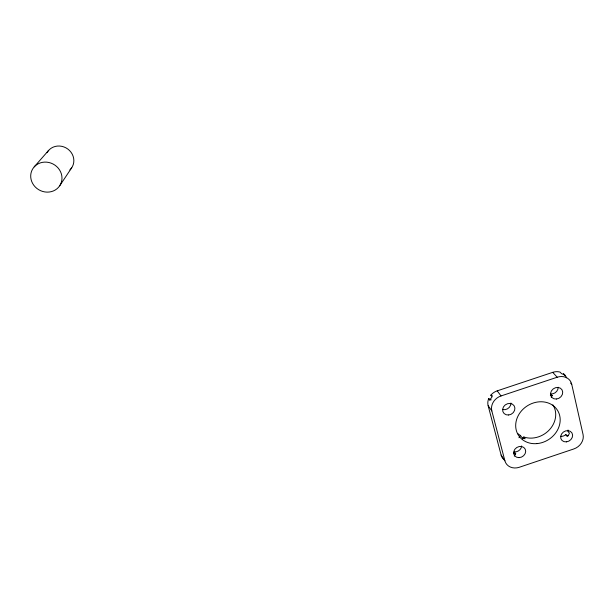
<?xml version="1.0" encoding="UTF-8"?>
<svg xmlns="http://www.w3.org/2000/svg" width="614" height="614" viewBox="0 0 614 614"><rect width="100%" height="100%" fill="white"/><g stroke="black" fill="none" stroke-linecap="round" stroke-linejoin="round"><path stroke-width="0.92" d="M518.953 437.744L520.396 435.433A22.895 19.755 -33.3 0 1 517.587 433.4M513.457 453.424L514.409 451.896A6.178 5.311 -31 0 0 521.662 445.933M522.314 439.294L523.765 436.984A22.895 19.755 -33.3 0 0 549.614 429.585A22.895 19.755 -33.3 0 0 552.876 404.841M514.271 456.087L515.706 453.792L514.409 451.896M551.234 397.212L552.224 395.631L550.758 393.942A6.309 5.465 -35.8 0 0 558.18 387.265M59.696 185.781A15.926 14.721 29.3 0 0 46.718 162.157A15.926 14.721 29.3 0 0 32.603 183.402A15.926 14.721 29.3 0 0 59.696 185.781L71.746 167.699M34.23 166.847L48.698 150.323M570.552 383.036L571.718 384.264L583.062 434.551A12.518 10.615 -34 0 1 573.783 448.964L519.314 467.269A12.487 10.699 -30.6 0 1 504.885 460.792L501.116 455.035L488.138 405.677A12.61 11.044 -32.5 0 1 488.69 398.663L489.918 400.382A12.664 11.083 -32.4 0 1 492.06 396.874L490.824 395.17A12.61 11.044 -32.5 0 1 497.21 390.849L552.7 372.353A12.648 10.952 -36.2 0 1 560.045 372.092L561.564 373.696A12.702 10.991 -36.2 0 1 564.957 375.354L563.429 373.742A12.648 10.952 -36.2 0 1 566.568 377.81M504.885 460.792L491.829 410.943A12.771 11.152 -32.4 0 1 501.024 395.953L557.213 377.219A12.81 11.06 -36.1 0 1 571.718 384.264M490.824 395.17L492.535 395.969M488.69 398.663L491.254 399.86M560.559 436.339A6.194 5.28 -34 0 0 565.724 434.681L568.15 435.817M552.7 372.353L557.213 377.219M565.724 434.681L567.221 436.5A6.217 5.296 -33.9 0 0 569.393 433.116L567.873 431.312A6.194 5.28 -34 0 0 568.042 430.03M497.21 390.849L501.024 395.953M523.765 436.984L525.108 438.818A22.987 19.825 -33.3 0 1 521.731 437.268L520.396 435.433M488.138 405.677L491.829 410.943M504.478 460.039A12.341 10.599 -30.7 0 1 501.116 455.035M510.94 403.037A6.293 5.503 -32.6 0 1 502.797 409.584M515.706 453.792A6.201 5.326 -31 0 1 513.626 453.209M552.224 395.631A6.34 5.48 -35.8 0 1 550.344 395.117M47.025 152.679A14.475 13.454 31.6 0 1 67.908 149.11A14.475 13.454 31.6 0 1 69.896 169.894M566.392 441.865A6.27 5.326 -33.9 0 0 571.941 432.924A6.27 5.326 -33.9 0 0 561.572 433.991A6.27 5.326 -33.9 0 0 566.392 441.865M518.945 457.637A6.255 5.365 -31 0 0 525.208 449.141A6.255 5.365 -31 0 0 514.831 449.302A6.255 5.365 -31 0 0 518.945 457.637M508.645 414.995A6.378 5.557 -32.5 0 0 514.148 405.808A6.378 5.557 -32.5 0 0 503.495 406.859A6.378 5.557 -32.5 0 0 508.645 414.995M556.399 399.031A6.393 5.518 -35.7 0 0 562.017 389.821A6.393 5.518 -35.7 0 0 551.449 390.849A6.393 5.518 -35.7 0 0 556.399 399.031M537.135 443.592A23.178 19.947 -33.3 0 0 557.596 410.459A23.178 19.947 -33.3 0 0 519.076 414.135A23.178 19.947 -33.3 0 0 537.135 443.592"/></g></svg>
